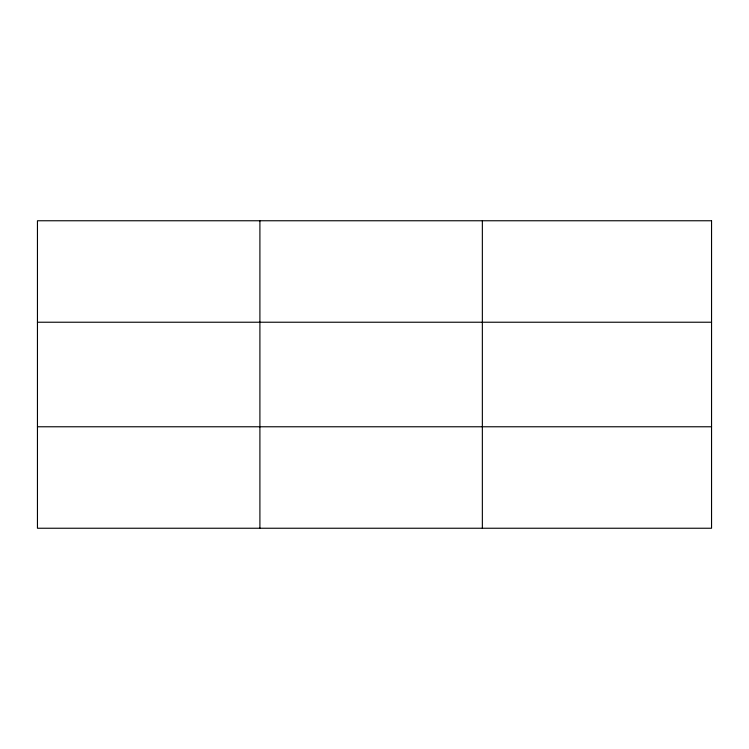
<?xml version="1.0" encoding="UTF-8"?>
<svg xmlns="http://www.w3.org/2000/svg" width="749" height="749" viewBox="0 0 749 749"><rect width="100%" height="100%" fill="white"/><g stroke="black" fill="none" stroke-linecap="round" stroke-linejoin="round"><path stroke-width="1.12" d="M259.903 528.242L259.903 220.758M482.356 528.242L482.356 220.758M37.45 322.229L711.55 322.229M37.45 426.771L711.55 426.771M711.55 220.758L711.55 528.242L37.45 528.242L37.45 220.758L711.55 220.758"/></g></svg>
